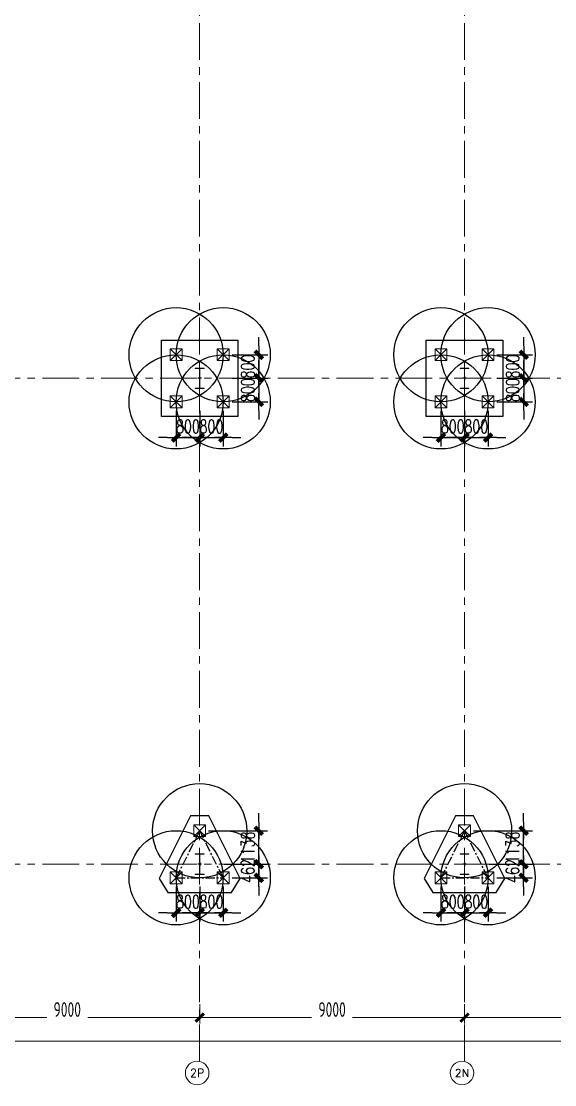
# Model space of a CAD drawing. Extents: x -1201378 to 2367219, y -619313 to 244905.
# Drawn here: x -806821 to -788691, y -71587 to -35473 of the extents above; entities that cross this region are included whole.
import ezdxf
from ezdxf.enums import TextEntityAlignment as Align

# ---------------------------------------------------------------- set-up
doc = ezdxf.new("R2010")
doc.units = 0
doc.header["$LTSCALE"] = 1000
doc.linetypes.add('CENTER', pattern=[2, 1.25, -0.25, 0.25, -0.25])
doc.layers.get('0').update_dxf_attribs({"linetype": 'CONTINUOUS'})
doc.layers.get('Defpoints').update_dxf_attribs({"linetype": 'CONTINUOUS'})
for name, color, linetype, lineweight in [('S-axis', 111, 'CONTINUOUS', 0), ('S-col', 2, 'CONTINUOUS', 0), ('S-dote', 5, 'CENTER', 0), ('S-zhuang', 1, 'CONTINUOUS', 0)]:
    doc.layers.add(name, color=color, linetype=linetype, lineweight=lineweight)
for name, color, linetype in [('S-DIMZ', 115, 'CONTINUOUS'), ('S-DOTE1', 140, 'CENTER'), ('S-HATCH1-W', 252, 'CONTINUOUS')]:
    doc.layers.add(name, color=color, linetype=linetype)
doc.styles.add('_TCH_AXIS', font='COMPLEX', dxfattribs={"bigfont": 'GBCBIG'})
doc.styles.add('SS1', font='tj-romans1.shx', dxfattribs={"width": 0.7, "bigfont": 'tj-hztxt1.shx'})
doc.styles.add('TSSD_Dimension', font='tssdeng.shx', dxfattribs={"width": 0.7, "bigfont": 'hztxt.shx'})
doc.dimstyles.new('S-150-ARCHI', dxfattribs={"dimscale": 150, "dimtxt": 3, "dimasz": 2, "dimexe": 2, "dimexo": 2, "dimgap": 1, "dimtad": 1, "dimdec": 0, "dimzin": 0, "dimdsep": 46, "dimtxsty": 'SS1', "dimblk1": 'TT', "dimblk2": 'TT', "dimsah": 1, "dimcen": 1, "dimclrd": 256, "dimclre": 256, "dimclrt": 256, "dimadec": 0, "dimazin": 0, "dimtfac": 1, "dimtdec": 0, "dimtix": 1, "dimtmove": 2, "dimatfit": 0, "dimldrblk": 'TT', "dimfxl": 2, "dimtolj": 1, "dimtzin": 0, "dimarcsym": 0})
doc.dimstyles.new('TSSD_200_200', dxfattribs={"dimtxt": 500, "dimasz": 200, "dimexe": 200, "dimexo": 500, "dimgap": 200, "dimtad": 1, "dimdec": 0, "dimzin": 0, "dimdsep": 46, "dimtxsty": 'TSSD_Dimension', "dimblk": 'ARCHTICK', "dimcen": 0, "dimdle": 200, "dimclrt": 7, "dimadec": 0, "dimazin": 0, "dimtfac": 1, "dimtdec": 0, "dimtix": 1, "dimtmove": 2, "dimatfit": 3, "dimfxl": 1, "dimtolj": 1, "dimtzin": 0, "dimarcsym": 0})

# ---------------------------------------------------------------- blocks, each defined once
blk = doc.blocks.new('_ArchTick')
at = {"color": 0, "linetype": 'ByBlock', "const_width": 0.5}
blk.add_lwpolyline([(-0.71, -0.71), (0.71, 0.71)], dxfattribs=at)
blk = doc.blocks.new('*D70')
at = {"layer": 'Defpoints', "color": 0, "transparency": 16777216}
for p in [(-209758, -268348), (-200758, -268348), (-200758, -269308)]:
    blk.add_point(p, dxfattribs=at)
at = {"layer": 'S-axis', "color": 0, "lineweight": -2, "transparency": 16777216}
for p, q in [((-209758, -268848), (-209758, -269508)), ((-200758, -268848), (-200758, -269508)), ((-209958, -269308), (-205957, -269308)), ((-200558, -269308), (-204560, -269308))]:
    blk.add_line(p, q, dxfattribs=at)
at = {"layer": 'S-axis', "color": 0, "lineweight": -2, "transparency": 16777216, "xscale": 200, "yscale": 200, "zscale": 200, "rotation": 180}
blk.add_blockref('_ArchTick', (-209758, -269308), dxfattribs=at)
at = {"layer": 'S-axis', "color": 0, "lineweight": -2, "transparency": 16777216, "xscale": 200, "yscale": 200, "zscale": 200}
blk.add_blockref('_ArchTick', (-200758, -269308), dxfattribs=at)
at = {"layer": 'S-axis', "color": 7, "transparency": 16777216, "insert": (-205258, -269033), "char_height": 500, "attachment_point": 5, "style": 'TSSD_Dimension'}
blk.add_mtext('\\A1;9000', dxfattribs=at)
blk = doc.blocks.new('*D71')
at = {"layer": 'Defpoints', "color": 0, "transparency": 16777216}
for p in [(-200758, -268348), (-191758, -268348), (-191758, -269308)]:
    blk.add_point(p, dxfattribs=at)
at = {"layer": 'S-axis', "color": 0, "lineweight": -2, "transparency": 16777216}
for p, q in [((-200758, -268848), (-200758, -269508)), ((-191758, -268848), (-191758, -269508)), ((-200958, -269308), (-196957, -269308)), ((-191558, -269308), (-195560, -269308))]:
    blk.add_line(p, q, dxfattribs=at)
at = {"layer": 'S-axis', "color": 0, "lineweight": -2, "transparency": 16777216, "xscale": 200, "yscale": 200, "zscale": 200, "rotation": 180}
blk.add_blockref('_ArchTick', (-200758, -269308), dxfattribs=at)
at = {"layer": 'S-axis', "color": 0, "lineweight": -2, "transparency": 16777216, "xscale": 200, "yscale": 200, "zscale": 200}
blk.add_blockref('_ArchTick', (-191758, -269308), dxfattribs=at)
at = {"layer": 'S-axis', "color": 7, "transparency": 16777216, "insert": (-196258, -269033), "char_height": 500, "attachment_point": 5, "style": 'TSSD_Dimension'}
blk.add_mtext('\\A1;9000', dxfattribs=at)
blk = doc.blocks.new('*D72')
at = {"layer": 'Defpoints', "color": 0, "transparency": 16777216}
for p in [(-191758, -268348), (-182758, -268348), (-182758, -269308)]:
    blk.add_point(p, dxfattribs=at)
at = {"layer": 'S-axis', "color": 0, "lineweight": -2, "transparency": 16777216}
for p, q in [((-191758, -268848), (-191758, -269508)), ((-182758, -268848), (-182758, -269508)), ((-191958, -269308), (-187957, -269308)), ((-182558, -269308), (-186560, -269308))]:
    blk.add_line(p, q, dxfattribs=at)
at = {"layer": 'S-axis', "color": 0, "lineweight": -2, "transparency": 16777216, "xscale": 200, "yscale": 200, "zscale": 200, "rotation": 180}
blk.add_blockref('_ArchTick', (-191758, -269308), dxfattribs=at)
at = {"layer": 'S-axis', "color": 0, "lineweight": -2, "transparency": 16777216, "xscale": 200, "yscale": 200, "zscale": 200}
blk.add_blockref('_ArchTick', (-182758, -269308), dxfattribs=at)
at = {"layer": 'S-axis', "color": 7, "transparency": 16777216, "insert": (-187258, -269033), "char_height": 500, "attachment_point": 5, "style": 'TSSD_Dimension'}
blk.add_mtext('\\A1;9000', dxfattribs=at)
blk = doc.blocks.new('*D92')
at = {"layer": 'Defpoints', "color": 0, "transparency": 16777216}
for p in [(-240958, -268448), (-82958, -268448), (-82958, -270108)]:
    blk.add_point(p, dxfattribs=at)
at = {"layer": 'S-axis', "color": 0, "lineweight": -2, "transparency": 16777216}
for p, q in [((-240958, -268948), (-240958, -270308)), ((-82958, -268948), (-82958, -270308)), ((-241158, -270108), (-162899, -270108)), ((-82758, -270108), (-161018, -270108))]:
    blk.add_line(p, q, dxfattribs=at)
at = {"layer": 'S-axis', "color": 0, "lineweight": -2, "transparency": 16777216, "xscale": 200, "yscale": 200, "zscale": 200, "rotation": 180}
blk.add_blockref('_ArchTick', (-240958, -270108), dxfattribs=at)
at = {"layer": 'S-axis', "color": 0, "lineweight": -2, "transparency": 16777216, "xscale": 200, "yscale": 200, "zscale": 200}
blk.add_blockref('_ArchTick', (-82958, -270108), dxfattribs=at)
at = {"layer": 'S-axis', "color": 7, "transparency": 16777216, "insert": (-161958, -269833), "char_height": 500, "attachment_point": 5, "style": 'TSSD_Dimension'}
blk.add_mtext('\\A1;158000', dxfattribs=at)
blk = doc.blocks.new('nt66')
at = {"layer": 'S-col'}
blk.add_lwpolyline([(-195790, 766820), (-195490, 766820), (-195490, 766808), (-195636, 766808), (-195636, 766132), (-195490, 766132), (-195490, 766120), (-195790, 766120), (-195790, 766132), (-195644, 766132), (-195644, 766808), (-195790, 766808)], close=True, dxfattribs=at)
blk = doc.blocks.new('33333')
for p in [(-50214, -109900), (-41214, -109900), (-50214, -126400), (-41214, -126400)]:
    blk.add_blockref('nt66', p)
blk = doc.blocks.new('S-ZHUANG-400')
at = {"layer": 'S-zhuang'}
for p, q in [((200, -200), (-200, 200)), ((-200, -200), (200, 200))]:
    blk.add_line(p, q, dxfattribs=at)
blk.add_lwpolyline([(-200, 200), (200, 200), (200, -200), (-200, -200)], close=True, dxfattribs=at)
blk = doc.blocks.new('CT4')
at = {"layer": 'Defpoints'}
for centre in [(-100831, -168442), (-99231, -168442), (-100831, -170042), (-99231, -170042)]:
    blk.add_circle(centre, 1600, dxfattribs=at)
at = {"layer": 'S-DOTE1', "ltscale": 0.25}
for p, q in [((-99971, -169242), (-100091, -169242)), ((-100031, -169182), (-100031, -169302))]:
    blk.add_line(p, q, dxfattribs=at)
at = {"layer": 'S-HATCH1-W'}
blk.add_lwpolyline([(-101331, -170542), (-101331, -167942), (-98731, -167942), (-98731, -170542)], close=True, dxfattribs=at)
at = {"layer": 'S-zhuang', "rotation": 90.00000000000001}
for p in [(-100831, -168442), (-99231, -168442), (-100831, -170042), (-99231, -170042)]:
    blk.add_blockref('S-ZHUANG-400', p, dxfattribs=at)
blk = doc.blocks.new('CT3')
at = {"layer": 'Defpoints'}
for centre in [(-101758, -256416), (-102558, -258016), (-100958, -258016)]:
    blk.add_circle(centre, 1600, dxfattribs=at)
at = {"layer": 'S-DOTE1', "ltscale": 0.25}
for p, q in [((-101698, -257554), (-101818, -257554)), ((-101758, -257494), (-101758, -257614))]:
    blk.add_line(p, q, dxfattribs=at)
at = {"layer": 'S-DOTE1', "linetype": 'CENTER', "ltscale": 0.25}
blk.add_lwpolyline([(-100958, -258016), (-101758, -256416), (-102558, -258016)], close=True, dxfattribs=at)
at = {"layer": 'S-HATCH1-W'}
blk.add_lwpolyline([(-101449, -255916), (-102067, -255916), (-103130, -258042), (-102837, -258516), (-100680, -258516), (-100387, -258042)], close=True, dxfattribs=at)
at = {"layer": 'S-zhuang', "rotation": 90.00000000000001}
for p in [(-101758, -256416), (-102558, -258016), (-100958, -258016)]:
    blk.add_blockref('S-ZHUANG-400', p, dxfattribs=at)
blk = doc.blocks.new('TT')
blk.add_line((-0.97, 0), (0.97, 0))
at = {"const_width": 0.45}
blk.add_lwpolyline([(-0.44, -0.44), (0.44, 0.44)], dxfattribs=at)
blk = doc.blocks.new('*D121')
at = {"layer": 'Defpoints', "color": 0, "transparency": 16777216}
for p in [(-801558, -48398), (-800758, -48398), (-800758, -49611)]:
    blk.add_point(p, dxfattribs=at)
at = {"layer": 'S-DIMZ', "lineweight": -2, "transparency": 16777216}
for p, q in [((-801558, -48698), (-801558, -49911)), ((-800758, -48698), (-800758, -49911)), ((-801858, -49611), (-802158, -49611)), ((-801558, -49611), (-800758, -49611)), ((-800458, -49611), (-800158, -49611))]:
    blk.add_line(p, q, dxfattribs=at)
at = {"layer": 'S-DIMZ', "lineweight": -2, "transparency": 16777216, "xscale": 300, "yscale": 300, "zscale": 300}
blk.add_blockref('TT', (-801558, -49611), dxfattribs=at)
at = {"layer": 'S-DIMZ', "lineweight": -2, "transparency": 16777216, "xscale": 300, "yscale": 300, "zscale": 300, "rotation": 180}
blk.add_blockref('TT', (-800758, -49611), dxfattribs=at)
at = {"layer": 'S-DIMZ', "transparency": 16777216, "insert": (-801158, -49236), "char_height": 450, "attachment_point": 5, "style": 'SS1'}
blk.add_mtext('\\A1;800', dxfattribs=at)
blk = doc.blocks.new('*D122')
at = {"layer": 'Defpoints', "color": 0, "transparency": 16777216}
for p in [(-800758, -48398), (-799958, -48398), (-799958, -49611)]:
    blk.add_point(p, dxfattribs=at)
at = {"layer": 'S-DIMZ', "lineweight": -2, "transparency": 16777216}
for p, q in [((-800758, -48698), (-800758, -49911)), ((-799958, -48698), (-799958, -49911)), ((-801058, -49611), (-801358, -49611)), ((-800758, -49611), (-799958, -49611)), ((-799658, -49611), (-799358, -49611))]:
    blk.add_line(p, q, dxfattribs=at)
at = {"layer": 'S-DIMZ', "lineweight": -2, "transparency": 16777216, "xscale": 300, "yscale": 300, "zscale": 300}
blk.add_blockref('TT', (-800758, -49611), dxfattribs=at)
at = {"layer": 'S-DIMZ', "lineweight": -2, "transparency": 16777216, "xscale": 300, "yscale": 300, "zscale": 300, "rotation": 180}
blk.add_blockref('TT', (-799958, -49611), dxfattribs=at)
at = {"layer": 'S-DIMZ', "transparency": 16777216, "insert": (-800358, -49236), "char_height": 450, "attachment_point": 5, "style": 'SS1'}
blk.add_mtext('\\A1;800', dxfattribs=at)
blk = doc.blocks.new('*D123')
at = {"layer": 'Defpoints', "color": 0, "transparency": 16777216}
for p in [(-799958, -46798), (-799958, -47598), (-798746, -47598)]:
    blk.add_point(p, dxfattribs=at)
at = {"layer": 'S-DIMZ', "lineweight": -2, "transparency": 16777216}
for p, q in [((-798746, -46498), (-798746, -46198)), ((-799658, -46798), (-798446, -46798)), ((-798746, -46798), (-798746, -47598)), ((-799658, -47598), (-798446, -47598)), ((-798746, -47898), (-798746, -48198))]:
    blk.add_line(p, q, dxfattribs=at)
at = {"layer": 'S-DIMZ', "lineweight": -2, "transparency": 16777216, "xscale": 300, "yscale": 300, "zscale": 300}
for p, rotation in [((-798746, -46798), 270), ((-798746, -47598), 90)]:
    blk.add_blockref('TT', p, dxfattribs=dict(at, rotation=rotation))
at = {"layer": 'S-DIMZ', "transparency": 16777216, "insert": (-799121, -47198), "char_height": 450, "attachment_point": 5, "rotation": 90, "style": 'SS1'}
blk.add_mtext('\\A1;800', dxfattribs=at)
blk = doc.blocks.new('*D124')
at = {"layer": 'Defpoints', "color": 0, "transparency": 16777216}
for p in [(-799958, -47598), (-799958, -48398), (-798746, -48398)]:
    blk.add_point(p, dxfattribs=at)
at = {"layer": 'S-DIMZ', "lineweight": -2, "transparency": 16777216}
for p, q in [((-798746, -47298), (-798746, -46998)), ((-799658, -47598), (-798446, -47598)), ((-798746, -47598), (-798746, -48398)), ((-799658, -48398), (-798446, -48398)), ((-798746, -48698), (-798746, -48998))]:
    blk.add_line(p, q, dxfattribs=at)
at = {"layer": 'S-DIMZ', "lineweight": -2, "transparency": 16777216, "xscale": 300, "yscale": 300, "zscale": 300}
for p, rotation in [((-798746, -47598), 270), ((-798746, -48398), 90)]:
    blk.add_blockref('TT', p, dxfattribs=dict(at, rotation=rotation))
at = {"layer": 'S-DIMZ', "transparency": 16777216, "insert": (-799121, -47998), "char_height": 450, "attachment_point": 5, "rotation": 90, "style": 'SS1'}
blk.add_mtext('\\A1;800', dxfattribs=at)
blk = doc.blocks.new('*D134')
at = {"layer": 'Defpoints', "color": 0, "transparency": 16777216}
for p in [(-801558, -64560), (-800758, -64560), (-800758, -65746)]:
    blk.add_point(p, dxfattribs=at)
at = {"layer": 'S-DIMZ', "lineweight": -2, "transparency": 16777216}
for p, q in [((-801558, -64860), (-801558, -66046)), ((-800758, -64860), (-800758, -66046)), ((-801858, -65746), (-802158, -65746)), ((-801558, -65746), (-800758, -65746)), ((-800458, -65746), (-800158, -65746))]:
    blk.add_line(p, q, dxfattribs=at)
at = {"layer": 'S-DIMZ', "lineweight": -2, "transparency": 16777216, "xscale": 300, "yscale": 300, "zscale": 300}
blk.add_blockref('TT', (-801558, -65746), dxfattribs=at)
at = {"layer": 'S-DIMZ', "lineweight": -2, "transparency": 16777216, "xscale": 300, "yscale": 300, "zscale": 300, "rotation": 180}
blk.add_blockref('TT', (-800758, -65746), dxfattribs=at)
at = {"layer": 'S-DIMZ', "transparency": 16777216, "insert": (-801158, -65371), "char_height": 450, "attachment_point": 5, "style": 'SS1'}
blk.add_mtext('\\A1;800', dxfattribs=at)
blk = doc.blocks.new('*D135')
at = {"layer": 'Defpoints', "color": 0, "transparency": 16777216}
for p in [(-800758, -64560), (-799958, -64560), (-799958, -65746)]:
    blk.add_point(p, dxfattribs=at)
at = {"layer": 'S-DIMZ', "lineweight": -2, "transparency": 16777216}
for p, q in [((-800758, -64860), (-800758, -66046)), ((-799958, -64860), (-799958, -66046)), ((-801058, -65746), (-801358, -65746)), ((-800758, -65746), (-799958, -65746)), ((-799658, -65746), (-799358, -65746))]:
    blk.add_line(p, q, dxfattribs=at)
at = {"layer": 'S-DIMZ', "lineweight": -2, "transparency": 16777216, "xscale": 300, "yscale": 300, "zscale": 300}
blk.add_blockref('TT', (-800758, -65746), dxfattribs=at)
at = {"layer": 'S-DIMZ', "lineweight": -2, "transparency": 16777216, "xscale": 300, "yscale": 300, "zscale": 300, "rotation": 180}
blk.add_blockref('TT', (-799958, -65746), dxfattribs=at)
at = {"layer": 'S-DIMZ', "transparency": 16777216, "insert": (-800358, -65371), "char_height": 450, "attachment_point": 5, "style": 'SS1'}
blk.add_mtext('\\A1;800', dxfattribs=at)
blk = doc.blocks.new('*D141')
at = {"layer": 'Defpoints', "color": 0, "transparency": 16777216}
for p in [(-792558, -48398), (-791758, -48398), (-791758, -49611)]:
    blk.add_point(p, dxfattribs=at)
at = {"layer": 'S-DIMZ', "lineweight": -2, "transparency": 16777216}
for p, q in [((-792558, -48698), (-792558, -49911)), ((-791758, -48698), (-791758, -49911)), ((-792858, -49611), (-793158, -49611)), ((-792558, -49611), (-791758, -49611)), ((-791458, -49611), (-791158, -49611))]:
    blk.add_line(p, q, dxfattribs=at)
at = {"layer": 'S-DIMZ', "lineweight": -2, "transparency": 16777216, "xscale": 300, "yscale": 300, "zscale": 300}
blk.add_blockref('TT', (-792558, -49611), dxfattribs=at)
at = {"layer": 'S-DIMZ', "lineweight": -2, "transparency": 16777216, "xscale": 300, "yscale": 300, "zscale": 300, "rotation": 180}
blk.add_blockref('TT', (-791758, -49611), dxfattribs=at)
at = {"layer": 'S-DIMZ', "transparency": 16777216, "insert": (-792158, -49236), "char_height": 450, "attachment_point": 5, "style": 'SS1'}
blk.add_mtext('\\A1;800', dxfattribs=at)
blk = doc.blocks.new('*D142')
at = {"layer": 'Defpoints', "color": 0, "transparency": 16777216}
for p in [(-791758, -48398), (-790958, -48398), (-790958, -49611)]:
    blk.add_point(p, dxfattribs=at)
at = {"layer": 'S-DIMZ', "lineweight": -2, "transparency": 16777216}
for p, q in [((-791758, -48698), (-791758, -49911)), ((-790958, -48698), (-790958, -49911)), ((-792058, -49611), (-792358, -49611)), ((-791758, -49611), (-790958, -49611)), ((-790658, -49611), (-790358, -49611))]:
    blk.add_line(p, q, dxfattribs=at)
at = {"layer": 'S-DIMZ', "lineweight": -2, "transparency": 16777216, "xscale": 300, "yscale": 300, "zscale": 300}
blk.add_blockref('TT', (-791758, -49611), dxfattribs=at)
at = {"layer": 'S-DIMZ', "lineweight": -2, "transparency": 16777216, "xscale": 300, "yscale": 300, "zscale": 300, "rotation": 180}
blk.add_blockref('TT', (-790958, -49611), dxfattribs=at)
at = {"layer": 'S-DIMZ', "transparency": 16777216, "insert": (-791358, -49236), "char_height": 450, "attachment_point": 5, "style": 'SS1'}
blk.add_mtext('\\A1;800', dxfattribs=at)
blk = doc.blocks.new('*D143')
at = {"layer": 'Defpoints', "color": 0, "transparency": 16777216}
for p in [(-790958, -46798), (-790958, -47598), (-789746, -47598)]:
    blk.add_point(p, dxfattribs=at)
at = {"layer": 'S-DIMZ', "lineweight": -2, "transparency": 16777216}
for p, q in [((-789746, -46498), (-789746, -46198)), ((-790658, -46798), (-789446, -46798)), ((-789746, -46798), (-789746, -47598)), ((-790658, -47598), (-789446, -47598)), ((-789746, -47898), (-789746, -48198))]:
    blk.add_line(p, q, dxfattribs=at)
at = {"layer": 'S-DIMZ', "lineweight": -2, "transparency": 16777216, "xscale": 300, "yscale": 300, "zscale": 300}
for p, rotation in [((-789746, -46798), 270), ((-789746, -47598), 90)]:
    blk.add_blockref('TT', p, dxfattribs=dict(at, rotation=rotation))
at = {"layer": 'S-DIMZ', "transparency": 16777216, "insert": (-790121, -47198), "char_height": 450, "attachment_point": 5, "rotation": 90, "style": 'SS1'}
blk.add_mtext('\\A1;800', dxfattribs=at)
blk = doc.blocks.new('*D144')
at = {"layer": 'Defpoints', "color": 0, "transparency": 16777216}
for p in [(-790958, -47598), (-790958, -48398), (-789746, -48398)]:
    blk.add_point(p, dxfattribs=at)
at = {"layer": 'S-DIMZ', "lineweight": -2, "transparency": 16777216}
for p, q in [((-789746, -47298), (-789746, -46998)), ((-790658, -47598), (-789446, -47598)), ((-789746, -47598), (-789746, -48398)), ((-790658, -48398), (-789446, -48398)), ((-789746, -48698), (-789746, -48998))]:
    blk.add_line(p, q, dxfattribs=at)
at = {"layer": 'S-DIMZ', "lineweight": -2, "transparency": 16777216, "xscale": 300, "yscale": 300, "zscale": 300}
for p, rotation in [((-789746, -47598), 270), ((-789746, -48398), 90)]:
    blk.add_blockref('TT', p, dxfattribs=dict(at, rotation=rotation))
at = {"layer": 'S-DIMZ', "transparency": 16777216, "insert": (-790121, -47998), "char_height": 450, "attachment_point": 5, "rotation": 90, "style": 'SS1'}
blk.add_mtext('\\A1;800', dxfattribs=at)
blk = doc.blocks.new('*D154')
at = {"layer": 'Defpoints', "color": 0, "transparency": 16777216}
for p in [(-792558, -64560), (-791758, -64560), (-791758, -65746)]:
    blk.add_point(p, dxfattribs=at)
at = {"layer": 'S-DIMZ', "lineweight": -2, "transparency": 16777216}
for p, q in [((-792558, -64860), (-792558, -66046)), ((-791758, -64860), (-791758, -66046)), ((-792858, -65746), (-793158, -65746)), ((-792558, -65746), (-791758, -65746)), ((-791458, -65746), (-791158, -65746))]:
    blk.add_line(p, q, dxfattribs=at)
at = {"layer": 'S-DIMZ', "lineweight": -2, "transparency": 16777216, "xscale": 300, "yscale": 300, "zscale": 300}
blk.add_blockref('TT', (-792558, -65746), dxfattribs=at)
at = {"layer": 'S-DIMZ', "lineweight": -2, "transparency": 16777216, "xscale": 300, "yscale": 300, "zscale": 300, "rotation": 180}
blk.add_blockref('TT', (-791758, -65746), dxfattribs=at)
at = {"layer": 'S-DIMZ', "transparency": 16777216, "insert": (-792158, -65371), "char_height": 450, "attachment_point": 5, "style": 'SS1'}
blk.add_mtext('\\A1;800', dxfattribs=at)
blk = doc.blocks.new('*D155')
at = {"layer": 'Defpoints', "color": 0, "transparency": 16777216}
for p in [(-791758, -64560), (-790958, -64560), (-790958, -65746)]:
    blk.add_point(p, dxfattribs=at)
at = {"layer": 'S-DIMZ', "lineweight": -2, "transparency": 16777216}
for p, q in [((-791758, -64860), (-791758, -66046)), ((-790958, -64860), (-790958, -66046)), ((-792058, -65746), (-792358, -65746)), ((-791758, -65746), (-790958, -65746)), ((-790658, -65746), (-790358, -65746))]:
    blk.add_line(p, q, dxfattribs=at)
at = {"layer": 'S-DIMZ', "lineweight": -2, "transparency": 16777216, "xscale": 300, "yscale": 300, "zscale": 300}
blk.add_blockref('TT', (-791758, -65746), dxfattribs=at)
at = {"layer": 'S-DIMZ', "lineweight": -2, "transparency": 16777216, "xscale": 300, "yscale": 300, "zscale": 300, "rotation": 180}
blk.add_blockref('TT', (-790958, -65746), dxfattribs=at)
at = {"layer": 'S-DIMZ', "transparency": 16777216, "insert": (-791358, -65371), "char_height": 450, "attachment_point": 5, "style": 'SS1'}
blk.add_mtext('\\A1;800', dxfattribs=at)
blk = doc.blocks.new('*D1252')
at = {"layer": 'Defpoints', "color": 0, "transparency": 16777216}
for p in [(-800225, -64098), (-798749, -64098), (-799958, -64560)]:
    blk.add_point(p, dxfattribs=at)
at = {"layer": 'S-DIMZ', "lineweight": -2, "transparency": 16777216}
for p, q in [((-798749, -63798), (-798749, -63498)), ((-799925, -64098), (-798449, -64098)), ((-798749, -64560), (-798749, -64098)), ((-799658, -64560), (-798449, -64560)), ((-798749, -64860), (-798749, -65160))]:
    blk.add_line(p, q, dxfattribs=at)
at = {"layer": 'S-DIMZ', "lineweight": -2, "transparency": 16777216, "xscale": 300, "yscale": 300, "zscale": 300}
for p, rotation in [((-798749, -64098), 270), ((-798749, -64560), 90)]:
    blk.add_blockref('TT', p, dxfattribs=dict(at, rotation=rotation))
at = {"layer": 'S-DIMZ', "transparency": 16777216, "insert": (-799124, -64329), "char_height": 450, "attachment_point": 5, "rotation": 90, "style": 'SS1'}
blk.add_mtext('\\A1;462', dxfattribs=at)
blk = doc.blocks.new('*D1253')
at = {"layer": 'Defpoints', "color": 0, "transparency": 16777216}
for p in [(-800758, -62960), (-798749, -62960), (-800225, -64098)]:
    blk.add_point(p, dxfattribs=at)
at = {"layer": 'S-DIMZ', "lineweight": -2, "transparency": 16777216}
for p, q in [((-798749, -62660), (-798749, -62360)), ((-800458, -62960), (-798449, -62960)), ((-798749, -64098), (-798749, -62960)), ((-799925, -64098), (-798449, -64098)), ((-798749, -64398), (-798749, -64698))]:
    blk.add_line(p, q, dxfattribs=at)
at = {"layer": 'S-DIMZ', "lineweight": -2, "transparency": 16777216, "xscale": 300, "yscale": 300, "zscale": 300}
for p, rotation in [((-798749, -62960), 270), ((-798749, -64098), 90)]:
    blk.add_blockref('TT', p, dxfattribs=dict(at, rotation=rotation))
at = {"layer": 'S-DIMZ', "transparency": 16777216, "insert": (-799124, -63529), "char_height": 450, "attachment_point": 5, "rotation": 90, "style": 'SS1'}
blk.add_mtext('\\A1;1138', dxfattribs=at)
blk = doc.blocks.new('*D1254')
at = {"layer": 'Defpoints', "color": 0, "transparency": 16777216}
for p in [(-791225, -64098), (-789749, -64098), (-790958, -64560)]:
    blk.add_point(p, dxfattribs=at)
at = {"layer": 'S-DIMZ', "lineweight": -2, "transparency": 16777216}
for p, q in [((-789749, -63798), (-789749, -63498)), ((-790925, -64098), (-789449, -64098)), ((-789749, -64560), (-789749, -64098)), ((-790658, -64560), (-789449, -64560)), ((-789749, -64860), (-789749, -65160))]:
    blk.add_line(p, q, dxfattribs=at)
at = {"layer": 'S-DIMZ', "lineweight": -2, "transparency": 16777216, "xscale": 300, "yscale": 300, "zscale": 300}
for p, rotation in [((-789749, -64098), 270), ((-789749, -64560), 90)]:
    blk.add_blockref('TT', p, dxfattribs=dict(at, rotation=rotation))
at = {"layer": 'S-DIMZ', "transparency": 16777216, "insert": (-790124, -64329), "char_height": 450, "attachment_point": 5, "rotation": 90, "style": 'SS1'}
blk.add_mtext('\\A1;462', dxfattribs=at)
blk = doc.blocks.new('*D1255')
at = {"layer": 'Defpoints', "color": 0, "transparency": 16777216}
for p in [(-791758, -62960), (-789749, -62960), (-791225, -64098)]:
    blk.add_point(p, dxfattribs=at)
at = {"layer": 'S-DIMZ', "lineweight": -2, "transparency": 16777216}
for p, q in [((-789749, -62660), (-789749, -62360)), ((-791458, -62960), (-789449, -62960)), ((-789749, -64098), (-789749, -62960)), ((-790925, -64098), (-789449, -64098)), ((-789749, -64398), (-789749, -64698))]:
    blk.add_line(p, q, dxfattribs=at)
at = {"layer": 'S-DIMZ', "lineweight": -2, "transparency": 16777216, "xscale": 300, "yscale": 300, "zscale": 300}
for p, rotation in [((-789749, -62960), 270), ((-789749, -64098), 90)]:
    blk.add_blockref('TT', p, dxfattribs=dict(at, rotation=rotation))
at = {"layer": 'S-DIMZ', "transparency": 16777216, "insert": (-790124, -63529), "char_height": 450, "attachment_point": 5, "rotation": 90, "style": 'SS1'}
blk.add_mtext('\\A1;1138', dxfattribs=at)
blk = doc.blocks.new('2#轴网')
at = {"layer": 'S-axis'}
for centre in [(-200843.4, -271187), (-191843.4, -271187)]:
    blk.add_circle(centre, 400, dxfattribs=at)
at = {"layer": 'S-dote'}
for p, q in [((-200758.5, -270787), (-200758.5, -175298.2)), ((-191758.5, -270787), (-191758.5, -175298.2)), ((-74854.3, -247598.2), (-251154.3, -247598.2)), ((-74854.3, -264098.2), (-251154.3, -264098.2))]:
    blk.add_line(p, q, dxfattribs=at)
at = {"layer": 'S-axis', "style": '_TCH_AXIS'}
for s, height, p, p2 in [('2P', 276.42, (-201086.9, -271325.3), (-200599.9, -271325.3)), ('2N', 265.5, (-192089.9, -271319.8), (-191596.8, -271319.8))]:
    blk.add_text(s, height=height, dxfattribs=at).set_placement(p, p2, align=Align.FIT)
at = {"layer": 'S-axis'}
for base, p1, p2, picture, middle in [((-82958.5, -270108.2), (-240958.5, -268448.2), (-82958.5, -268448.2), '*D92', (-161958.5, -269833.2)), ((-200758.5, -269308.2), (-209758.5, -268348.2), (-200758.5, -268348.2), '*D70', (-205258.5, -269033.2)), ((-191758.5, -269308.2), (-200758.5, -268348.2), (-191758.5, -268348.2), '*D71', (-196258.5, -269033.2)), ((-182758.5, -269308.2), (-191758.5, -268348.2), (-182758.5, -268348.2), '*D72', (-187258.5, -269033.2))]:
    dim = blk.add_linear_dim(base=base, p1=p1, p2=p2, angle=0, dimstyle='TSSD_200_200', dxfattribs=at)
    dim.commit()
    dim.dimension.update_dxf_attribs({"geometry": picture, "text_midpoint": middle, "dimtype": 161})

msp = doc.modelspace()

# ---------------------------------------------------------------- block references
at = {"layer": 'S-axis'}
msp.add_blockref('2#轴网', (-600000, 200000), dxfattribs=at)
at = {"layer": 'S-col'}
msp.add_blockref('33333', (-554904.3, -704168.2), dxfattribs=at)
at = {"layer": 'S-zhuang'}
for name, p in [('CT4', (-700727.3, 121643.8)), ('CT4', (-691727.3, 121643.8)), ('CT3', (-699000, 193456)), ('CT3', (-690000, 193456))]:
    msp.add_blockref(name, p, dxfattribs=at)

# ---------------------------------------------------------------- dimensions: what is measured, and where the dimension line sits
at = {"layer": 'S-DIMZ'}
for base, p1, p2, picture, middle in [((-798746, -47598.1), (-799958.4, -46798.2), (-799958.4, -47598.1), '*D123', (-799121, -47198.2)), ((-789746, -47598.1), (-790958.4, -46798.2), (-790958.4, -47598.1), '*D143', (-790121, -47198.2)), ((-798746, -48398.2), (-799958.4, -47598.1), (-799958.4, -48398.2), '*D124', (-799121, -47998.2)), ((-789746, -48398.2), (-790958.4, -47598.1), (-790958.4, -48398.2), '*D144', (-790121, -47998.2))]:
    dim = msp.add_linear_dim(base=base, p1=p1, p2=p2, angle=270, dimstyle='S-150-ARCHI', override={"dimexo": 2}, dxfattribs=at)
    dim.commit()
    dim.dimension.update_dxf_attribs({"geometry": picture, "text_midpoint": middle})
for base, p1, p2, picture, middle in [((-800758.5, -49610.6), (-801558.4, -48398.2), (-800758.5, -48398.2), '*D121', (-801158.4, -49235.6)), ((-799958.4, -49610.6), (-800758.5, -48398.2), (-799958.4, -48398.2), '*D122', (-800358.4, -49235.6)), ((-791758.5, -49610.6), (-792558.4, -48398.2), (-791758.5, -48398.2), '*D141', (-792158.4, -49235.6)), ((-790958.4, -49610.6), (-791758.5, -48398.2), (-790958.4, -48398.2), '*D142', (-791358.4, -49235.6))]:
    dim = msp.add_linear_dim(base=base, p1=p1, p2=p2, dimstyle='S-150-ARCHI', override={"dimexo": 2}, dxfattribs=at)
    dim.commit()
    dim.dimension.update_dxf_attribs({"geometry": picture, "text_midpoint": middle})
for base, p1, p2, picture, middle in [((-798748.9, -62960.1), (-800225.1, -64098.2), (-800758.5, -62960.1), '*D1253', (-799123.9, -63529.1)), ((-789748.9, -62960.1), (-791225.1, -64098.2), (-791758.5, -62960.1), '*D1255', (-790123.9, -63529.1)), ((-798748.9, -64098.2), (-799958.5, -64560.1), (-800225.1, -64098.2), '*D1252', (-799123.9, -64329.1)), ((-789748.9, -64098.2), (-790958.5, -64560.1), (-791225.1, -64098.2), '*D1254', (-790123.9, -64329.1))]:
    dim = msp.add_linear_dim(base=base, p1=p1, p2=p2, angle=90, dimstyle='S-150-ARCHI', dxfattribs=at)
    dim.commit()
    dim.dimension.update_dxf_attribs({"geometry": picture, "text_midpoint": middle})
for base, p1, p2, picture, middle in [((-800758.5, -65746.3), (-801558.5, -64560.1), (-800758.5, -64560.1), '*D134', (-801158.5, -65371.3)), ((-799958.5, -65746.3), (-800758.5, -64560.1), (-799958.5, -64560.1), '*D135', (-800358.5, -65371.3)), ((-791758.5, -65746.3), (-792558.5, -64560.1), (-791758.5, -64560.1), '*D154', (-792158.5, -65371.3)), ((-790958.5, -65746.3), (-791758.5, -64560.1), (-790958.5, -64560.1), '*D155', (-791358.5, -65371.3))]:
    dim = msp.add_linear_dim(base=base, p1=p1, p2=p2, dimstyle='S-150-ARCHI', dxfattribs=at)
    dim.commit()
    dim.dimension.update_dxf_attribs({"geometry": picture, "text_midpoint": middle})

doc.saveas('drawing.dxf')
